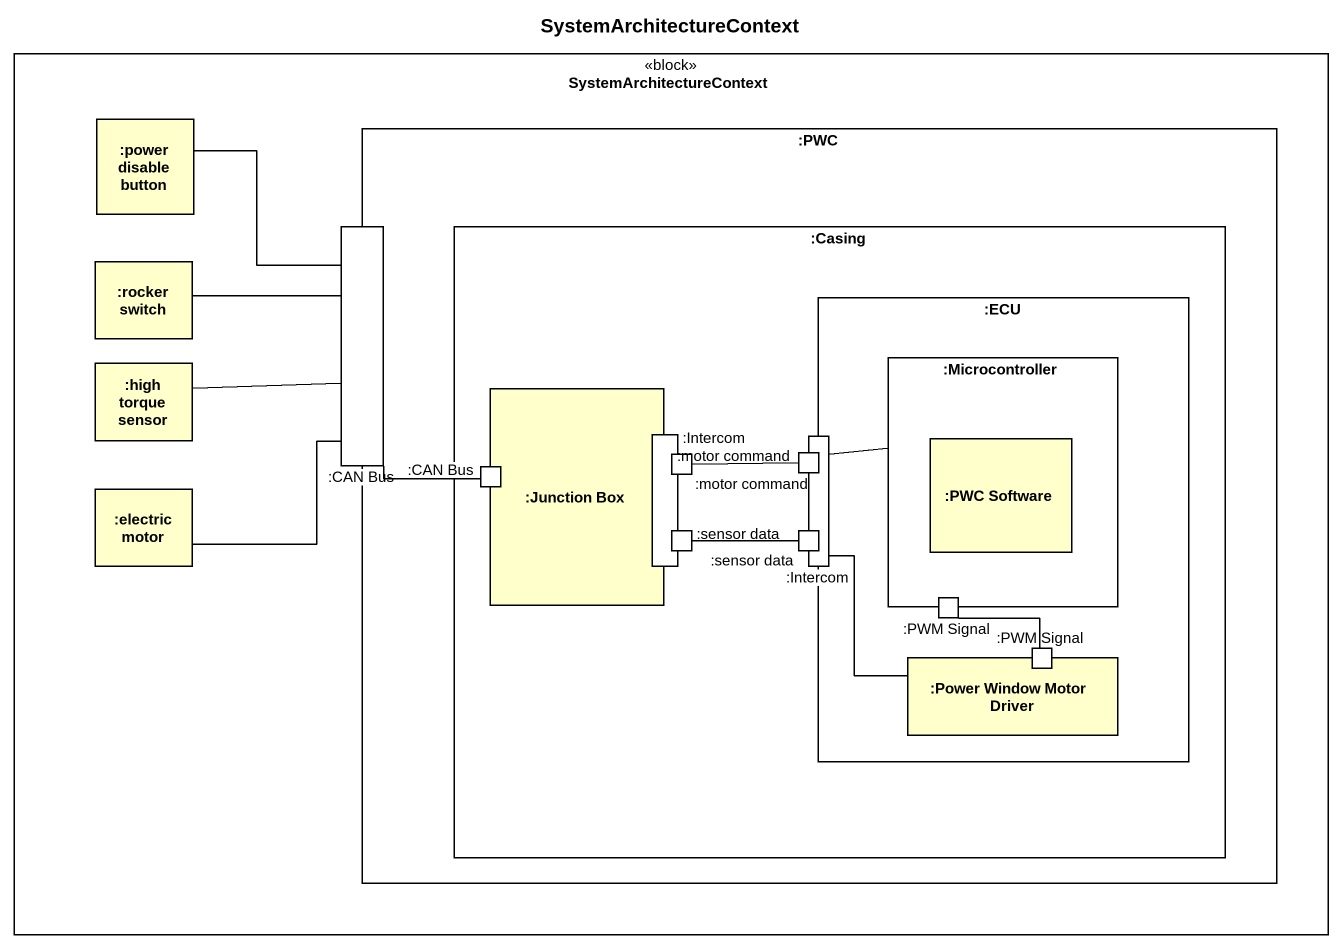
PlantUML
@startuml
title SystemArchitectureContext
rectangle SystemArchitectureContext <<block>> {
  rectangle ":power disable button" as power_disable_button
  rectangle ":PWC" as PWC {
    port ":CAN Bus" as CAN_Bus
    rectangle ":Casing" as Casing {
      rectangle ":ECU" as ECU {
        rectangle ":Microcontroller" as Microcontroller {
          rectangle ":PWC Software" as PWC_Software
          port ":PWM Signal" as PWM_Signal
        }
        port ":Intercom" as Intercom_2
        rectangle ":Power Window Motor Driver" as Power_Window_Motor_Driver {
          port ":PWM Signal" as PWM_Signal_2
        }
      }
      rectangle ":Junction Box" as Junction_Box {
        port ":Intercom" as Intercom
        port ":CAN Bus" as CAN_Bus_2
      }
      port ":motor command" as motor_command
      port ":motor command" as motor_command_2
      port ":sensor data" as sensor_data
      port ":sensor data" as sensor_data_2
    }
  }
  rectangle ":rocker switch" as rocker_switch
  rectangle ":high torque sensor" as high_torque_sensor
  rectangle ":electric motor" as electric_motor
}
power_disable_button -- CAN_Bus
CAN_Bus -- CAN_Bus_2
rocker_switch -right- CAN_Bus
high_torque_sensor -right- CAN_Bus
Intercom_2 -right- Microcontroller
electric_motor -up- CAN_Bus
motor_command -right- motor_command_2
sensor_data -right- sensor_data_2
PWM_Signal -right- PWM_Signal_2
Power_Window_Motor_Driver -up- Intercom_2
@enduml
